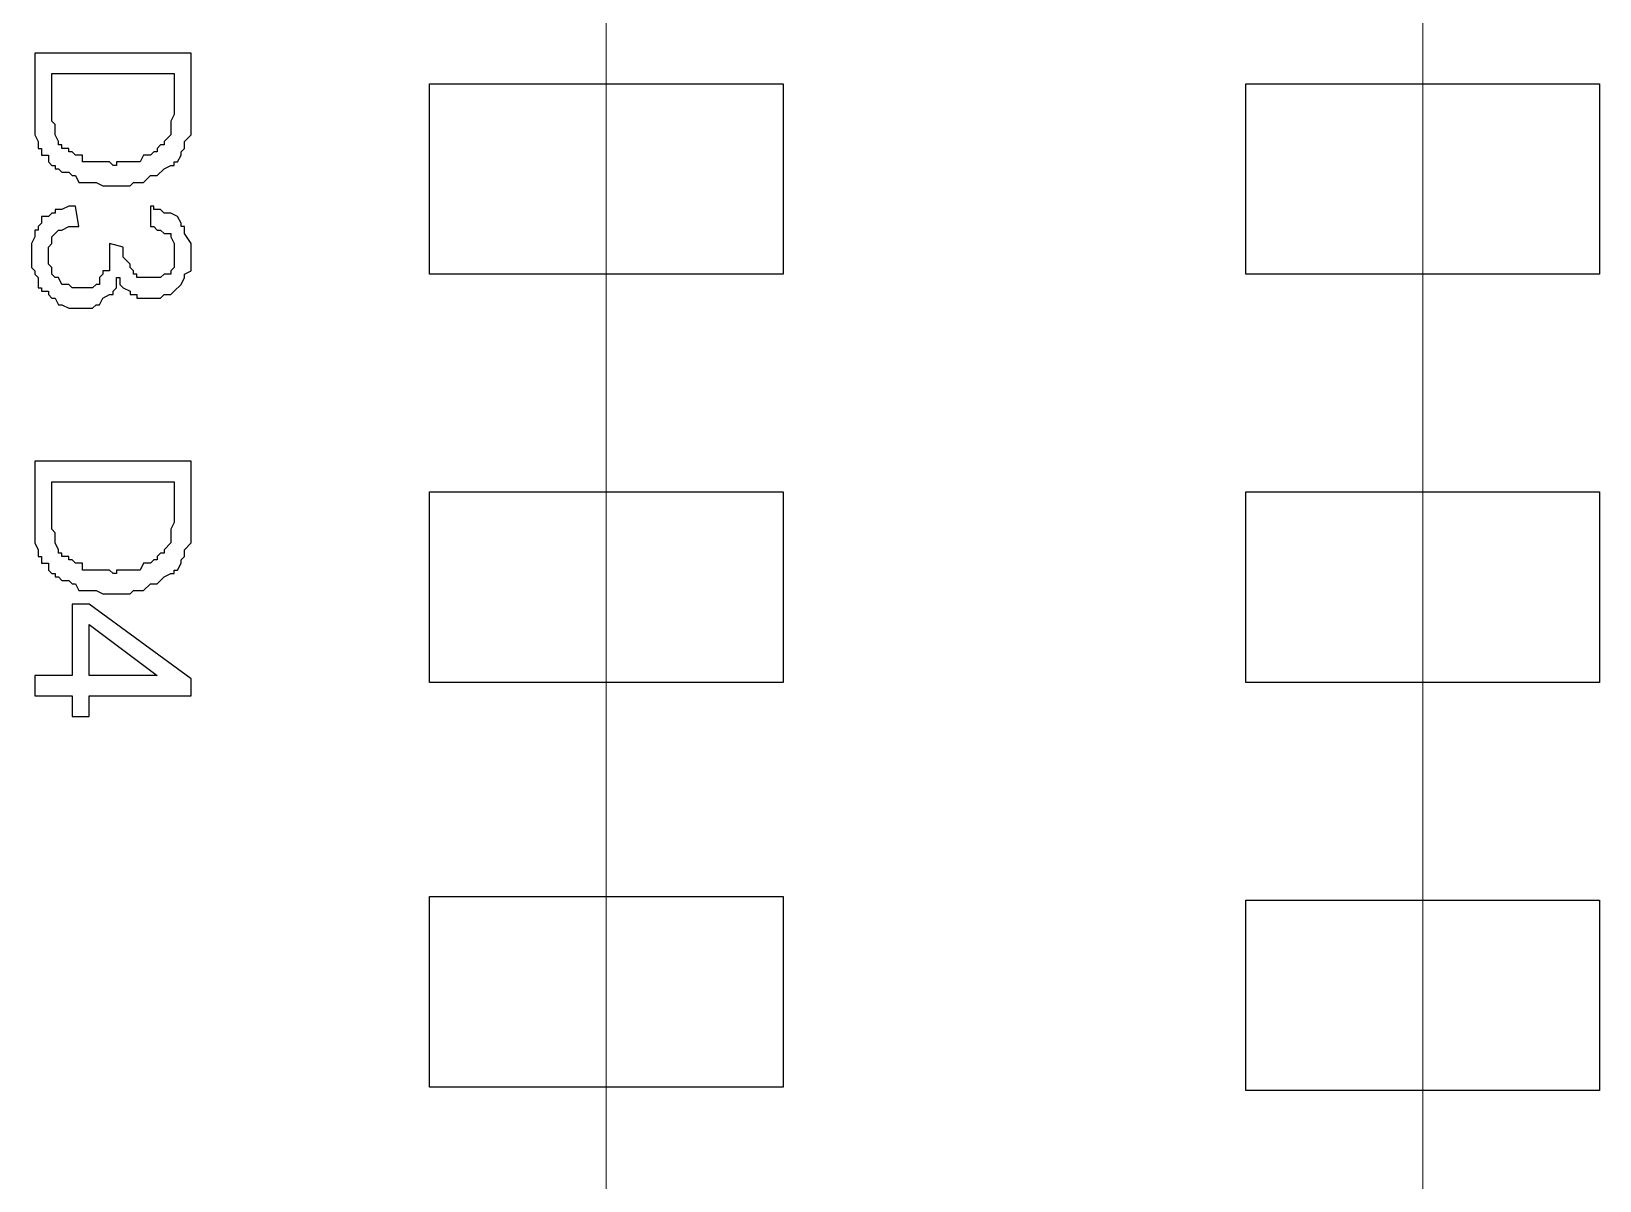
# Model space of a CAD drawing. Header units: millimetres. Extents: x -3 to 153, y 27 to 116.
# Drawn here: x 47.9 to 57.65, y 84.81 to 91.96 of the extents above; entities that cross this region are included whole.
import ezdxf

# ---------------------------------------------------------------- set-up
doc = ezdxf.new("R2010")
doc.units = ezdxf.units.MM
doc.header["$MEASUREMENT"] = 0
doc.layers.add('layer 1', color=7, linetype='Continuous')

msp = doc.modelspace()

# ---------------------------------------------------------------- linework, layer by layer
at = {"layer": 'layer 1', "color": 0, "lineweight": 20}
for points in [[(51.4728, 87.2514), (51.4728, 87.2514), (51.4728, 97.3902), (51.4728, 97.3902)], [(56.5528, 87.2514), (56.5528, 87.2514), (56.5528, 97.3902), (56.5528, 97.3902)], [(51.4728, 46.6325), (51.4728, 46.6325), (51.4728, 87.2514), (51.4728, 87.2514)], [(56.5528, 46.6325), (56.5528, 46.6325), (56.5528, 87.2514), (56.5528, 87.2514)]]:
    msp.add_open_spline(points, degree=3, dxfattribs=at)
at = {"layer": 'layer 1', "color": 0}
for points, knots in [([(47.9168, 91.8234), (47.9168, 91.8234), (48.8904, 91.8234), (48.8904, 91.8234), (48.8904, 91.8234), (48.8904, 91.8234), (48.8904, 91.3154), (48.8904, 91.3154), (48.8904, 91.3154), (48.8904, 91.3154), (48.8481, 91.273), (48.8481, 91.273), (48.8481, 91.273), (48.8481, 91.273), (48.8481, 91.2307), (48.8481, 91.2307), (48.8481, 91.2307), (48.8481, 91.2307), (48.8269, 91.2095), (48.8269, 91.2095), (48.8269, 91.2095), (48.8269, 91.2095), (48.8269, 91.1884), (48.8269, 91.1884), (48.8269, 91.1884), (48.8269, 91.1884), (48.8058, 91.146), (48.8058, 91.146), (48.8058, 91.146), (48.8058, 91.146), (48.7846, 91.146), (48.7846, 91.146), (48.7846, 91.146), (48.7846, 91.146), (48.7846, 91.1249), (48.7846, 91.1249), (48.7846, 91.1249), (48.7846, 91.1249), (48.7634, 91.1249), (48.7634, 91.1249), (48.7634, 91.1249), (48.7634, 91.1249), (48.7211, 91.1037), (48.7211, 91.1037), (48.7211, 91.1037), (48.7211, 91.1037), (48.6788, 91.0614), (48.6788, 91.0614), (48.6788, 91.0614), (48.6788, 91.0614), (48.6364, 91.0614), (48.6364, 91.0614), (48.6364, 91.0614), (48.6364, 91.0614), (48.5941, 91.019), (48.5941, 91.019), (48.5941, 91.019), (48.5941, 91.019), (48.5306, 91.019), (48.5306, 91.019), (48.5306, 91.019), (48.5306, 91.019), (48.5094, 90.9979), (48.5094, 90.9979), (48.5094, 90.9979), (48.5094, 90.9979), (48.3401, 90.9979), (48.3401, 90.9979), (48.3401, 90.9979), (48.3401, 90.9979), (48.2978, 91.019), (48.2978, 91.019), (48.2978, 91.019), (48.2978, 91.019), (48.1919, 91.019), (48.1919, 91.019), (48.1919, 91.019), (48.1919, 91.019), (48.1708, 91.0614), (48.1708, 91.0614), (48.1708, 91.0614), (48.1708, 91.0614), (48.1496, 91.0614), (48.1496, 91.0614), (48.1496, 91.0614), (48.1496, 91.0614), (48.1284, 91.0825), (48.1284, 91.0825), (48.1284, 91.0825), (48.1284, 91.0825), (48.0861, 91.0825), (48.0861, 91.0825), (48.0861, 91.0825), (48.0861, 91.0825), (48.0649, 91.1037), (48.0649, 91.1037), (48.0649, 91.1037), (48.0649, 91.1037), (48.0438, 91.1037), (48.0438, 91.1037), (48.0438, 91.1037), (48.0438, 91.1037), (48.0438, 91.1249), (48.0438, 91.1249), (48.0438, 91.1249), (48.0438, 91.1249), (48.0226, 91.1249), (48.0226, 91.1249), (48.0226, 91.1249), (48.0226, 91.1249), (48.0014, 91.146), (48.0014, 91.146), (48.0014, 91.146), (48.0014, 91.146), (48.0014, 91.1884), (48.0014, 91.1884), (48.0014, 91.1884), (48.0014, 91.1884), (47.9591, 91.1884), (47.9591, 91.1884), (47.9591, 91.1884), (47.9591, 91.1884), (47.9591, 91.2307), (47.9591, 91.2307), (47.9591, 91.2307), (47.9591, 91.2307), (47.9379, 91.2307), (47.9379, 91.2307), (47.9379, 91.2307), (47.9379, 91.2307), (47.9379, 91.273), (47.9379, 91.273), (47.9379, 91.273), (47.9379, 91.273), (47.9168, 91.3154), (47.9168, 91.3154), (47.9168, 91.3154), (47.9168, 91.3154), (47.9168, 91.4635), (47.9168, 91.4635), (47.9168, 91.4635), (47.9168, 91.4635), (47.9168, 91.8234), (47.9168, 91.8234)], [0, 0, 0, 0, 0.027027, 0.027027, 0.027027, 0.027027, 0.054054, 0.054054, 0.054054, 0.054054, 0.081081, 0.081081, 0.081081, 0.081081, 0.108108, 0.108108, 0.108108, 0.108108, 0.135135, 0.135135, 0.135135, 0.135135, 0.162162, 0.162162, 0.162162, 0.162162, 0.189189, 0.189189, 0.189189, 0.189189, 0.216216, 0.216216, 0.216216, 0.216216, 0.243243, 0.243243, 0.243243, 0.243243, 0.27027, 0.27027, 0.27027, 0.27027, 0.297297, 0.297297, 0.297297, 0.297297, 0.324324, 0.324324, 0.324324, 0.324324, 0.351351, 0.351351, 0.351351, 0.351351, 0.378378, 0.378378, 0.378378, 0.378378, 0.405405, 0.405405, 0.405405, 0.405405, 0.432432, 0.432432, 0.432432, 0.432432, 0.459459, 0.459459, 0.459459, 0.459459, 0.486486, 0.486486, 0.486486, 0.486486, 0.513514, 0.513514, 0.513514, 0.513514, 0.540541, 0.540541, 0.540541, 0.540541, 0.567568, 0.567568, 0.567568, 0.567568, 0.594595, 0.594595, 0.594595, 0.594595, 0.621622, 0.621622, 0.621622, 0.621622, 0.648649, 0.648649, 0.648649, 0.648649, 0.675676, 0.675676, 0.675676, 0.675676, 0.702703, 0.702703, 0.702703, 0.702703, 0.72973, 0.72973, 0.72973, 0.72973, 0.756757, 0.756757, 0.756757, 0.756757, 0.783784, 0.783784, 0.783784, 0.783784, 0.810811, 0.810811, 0.810811, 0.810811, 0.837838, 0.837838, 0.837838, 0.837838, 0.864865, 0.864865, 0.864865, 0.864865, 0.891892, 0.891892, 0.891892, 0.891892, 0.918919, 0.918919, 0.918919, 0.918919, 0.945946, 0.945946, 0.945946, 0.945946, 1, 1, 1, 1]), ([(48.0226, 91.6964), (48.0226, 91.6964), (48.0226, 91.4), (48.0226, 91.4), (48.0226, 91.4), (48.0226, 91.4), (48.0438, 91.3789), (48.0438, 91.3789), (48.0438, 91.3789), (48.0438, 91.3789), (48.0438, 91.3154), (48.0438, 91.3154), (48.0438, 91.3154), (48.0438, 91.3154), (48.0649, 91.273), (48.0649, 91.273), (48.0649, 91.273), (48.0649, 91.273), (48.0649, 91.2519), (48.0649, 91.2519), (48.0649, 91.2519), (48.0649, 91.2519), (48.0861, 91.2519), (48.0861, 91.2519), (48.0861, 91.2519), (48.0861, 91.2519), (48.0861, 91.2307), (48.0861, 91.2307), (48.0861, 91.2307), (48.0861, 91.2307), (48.1284, 91.2307), (48.1284, 91.2307), (48.1284, 91.2307), (48.1284, 91.2307), (48.1284, 91.2095), (48.1284, 91.2095), (48.1284, 91.2095), (48.1284, 91.2095), (48.1496, 91.2095), (48.1496, 91.2095), (48.1496, 91.2095), (48.1496, 91.2095), (48.1708, 91.1884), (48.1708, 91.1884), (48.1708, 91.1884), (48.1708, 91.1884), (48.2131, 91.1884), (48.2131, 91.1884), (48.2131, 91.1884), (48.2131, 91.1884), (48.2131, 91.146), (48.2131, 91.146), (48.2131, 91.146), (48.2131, 91.146), (48.3824, 91.146), (48.3824, 91.146), (48.3824, 91.146), (48.3824, 91.146), (48.4036, 91.1249), (48.4036, 91.1249), (48.4036, 91.1249), (48.4036, 91.1249), (48.4248, 91.1249), (48.4248, 91.1249), (48.4248, 91.1249), (48.4248, 91.1249), (48.4248, 91.146), (48.4248, 91.146), (48.4248, 91.146), (48.4248, 91.146), (48.5729, 91.146), (48.5729, 91.146), (48.5729, 91.146), (48.5729, 91.146), (48.5941, 91.1884), (48.5941, 91.1884), (48.5941, 91.1884), (48.5941, 91.1884), (48.6364, 91.1884), (48.6364, 91.1884), (48.6364, 91.1884), (48.6364, 91.1884), (48.6576, 91.2095), (48.6576, 91.2095), (48.6576, 91.2095), (48.6576, 91.2095), (48.6788, 91.2095), (48.6788, 91.2095), (48.6788, 91.2095), (48.6788, 91.2095), (48.6788, 91.2307), (48.6788, 91.2307), (48.6788, 91.2307), (48.6788, 91.2307), (48.6999, 91.2519), (48.6999, 91.2519), (48.6999, 91.2519), (48.6999, 91.2519), (48.7211, 91.2519), (48.7211, 91.2519), (48.7211, 91.2519), (48.7211, 91.2519), (48.7211, 91.273), (48.7211, 91.273), (48.7211, 91.273), (48.7211, 91.273), (48.7634, 91.3154), (48.7634, 91.3154), (48.7634, 91.3154), (48.7634, 91.3154), (48.7634, 91.4), (48.7634, 91.4), (48.7634, 91.4), (48.7634, 91.4), (48.7846, 91.4424), (48.7846, 91.4424), (48.7846, 91.4424), (48.7846, 91.4424), (48.7846, 91.6964), (48.7846, 91.6964), (48.7846, 91.6964), (48.7846, 91.6964), (48.0226, 91.6964), (48.0226, 91.6964)], [0, 0, 0, 0, 0.03125, 0.03125, 0.03125, 0.03125, 0.0625, 0.0625, 0.0625, 0.0625, 0.09375, 0.09375, 0.09375, 0.09375, 0.125, 0.125, 0.125, 0.125, 0.15625, 0.15625, 0.15625, 0.15625, 0.1875, 0.1875, 0.1875, 0.1875, 0.21875, 0.21875, 0.21875, 0.21875, 0.25, 0.25, 0.25, 0.25, 0.28125, 0.28125, 0.28125, 0.28125, 0.3125, 0.3125, 0.3125, 0.3125, 0.34375, 0.34375, 0.34375, 0.34375, 0.375, 0.375, 0.375, 0.375, 0.40625, 0.40625, 0.40625, 0.40625, 0.4375, 0.4375, 0.4375, 0.4375, 0.46875, 0.46875, 0.46875, 0.46875, 0.5, 0.5, 0.5, 0.5, 0.53125, 0.53125, 0.53125, 0.53125, 0.5625, 0.5625, 0.5625, 0.5625, 0.59375, 0.59375, 0.59375, 0.59375, 0.625, 0.625, 0.625, 0.625, 0.65625, 0.65625, 0.65625, 0.65625, 0.6875, 0.6875, 0.6875, 0.6875, 0.71875, 0.71875, 0.71875, 0.71875, 0.75, 0.75, 0.75, 0.75, 0.78125, 0.78125, 0.78125, 0.78125, 0.8125, 0.8125, 0.8125, 0.8125, 0.84375, 0.84375, 0.84375, 0.84375, 0.875, 0.875, 0.875, 0.875, 0.90625, 0.90625, 0.90625, 0.90625, 0.9375, 0.9375, 0.9375, 0.9375, 1, 1, 1, 1]), ([(50.3721, 91.6329), (50.3721, 91.6329), (50.3721, 90.4475), (50.3721, 90.4475), (50.3721, 90.4475), (50.3721, 90.4475), (52.5734, 90.4475), (52.5734, 90.4475), (52.5734, 90.4475), (52.5734, 90.4475), (52.5734, 91.6329), (52.5734, 91.6329), (52.5734, 91.6329), (52.5734, 91.6329), (50.3721, 91.6329), (50.3721, 91.6329)], [0, 0, 0, 0, 0.2, 0.2, 0.2, 0.2, 0.4, 0.4, 0.4, 0.4, 0.6, 0.6, 0.6, 0.6, 1, 1, 1, 1]), ([(55.4521, 91.6329), (55.4521, 91.6329), (55.4521, 90.4475), (55.4521, 90.4475), (55.4521, 90.4475), (55.4521, 90.4475), (57.6534, 90.4475), (57.6534, 90.4475), (57.6534, 90.4475), (57.6534, 90.4475), (57.6534, 91.6329), (57.6534, 91.6329), (57.6534, 91.6329), (57.6534, 91.6329), (55.4521, 91.6329), (55.4521, 91.6329)], [0, 0, 0, 0, 0.2, 0.2, 0.2, 0.2, 0.4, 0.4, 0.4, 0.4, 0.6, 0.6, 0.6, 0.6, 1, 1, 1, 1]), ([(48.1708, 90.8709), (48.1708, 90.8709), (48.1919, 90.7439), (48.1919, 90.7439), (48.1919, 90.7439), (48.1919, 90.7439), (48.1284, 90.7439), (48.1284, 90.7439), (48.1284, 90.7439), (48.1284, 90.7439), (48.0861, 90.7227), (48.0861, 90.7227), (48.0861, 90.7227), (48.0861, 90.7227), (48.0649, 90.7227), (48.0649, 90.7227), (48.0649, 90.7227), (48.0649, 90.7227), (48.0226, 90.6804), (48.0226, 90.6804), (48.0226, 90.6804), (48.0226, 90.6804), (48.0226, 90.638), (48.0226, 90.638), (48.0226, 90.638), (48.0226, 90.638), (48.0014, 90.6169), (48.0014, 90.6169), (48.0014, 90.6169), (48.0014, 90.6169), (48.0014, 90.511), (48.0014, 90.511), (48.0014, 90.511), (48.0014, 90.511), (48.0226, 90.4899), (48.0226, 90.4899), (48.0226, 90.4899), (48.0226, 90.4899), (48.0226, 90.4475), (48.0226, 90.4475), (48.0226, 90.4475), (48.0226, 90.4475), (48.0438, 90.4264), (48.0438, 90.4264), (48.0438, 90.4264), (48.0438, 90.4264), (48.0649, 90.4264), (48.0649, 90.4264), (48.0649, 90.4264), (48.0649, 90.4264), (48.0861, 90.384), (48.0861, 90.384), (48.0861, 90.384), (48.0861, 90.384), (48.1284, 90.384), (48.1284, 90.384), (48.1284, 90.384), (48.1284, 90.384), (48.1496, 90.3629), (48.1496, 90.3629), (48.1496, 90.3629), (48.1496, 90.3629), (48.2766, 90.3629), (48.2766, 90.3629), (48.2766, 90.3629), (48.2766, 90.3629), (48.2978, 90.384), (48.2978, 90.384), (48.2978, 90.384), (48.2978, 90.384), (48.3189, 90.384), (48.3189, 90.384), (48.3189, 90.384), (48.3189, 90.384), (48.3189, 90.4264), (48.3189, 90.4264), (48.3189, 90.4264), (48.3189, 90.4264), (48.3401, 90.4475), (48.3401, 90.4475), (48.3401, 90.4475), (48.3401, 90.4475), (48.3401, 90.4687), (48.3401, 90.4687), (48.3401, 90.4687), (48.3401, 90.4687), (48.3824, 90.4687), (48.3824, 90.4687), (48.3824, 90.4687), (48.3824, 90.4687), (48.3824, 90.638), (48.3824, 90.638), (48.3824, 90.638), (48.3824, 90.638), (48.4671, 90.6169), (48.4671, 90.6169), (48.4671, 90.6169), (48.4671, 90.6169), (48.4671, 90.5534), (48.4671, 90.5534), (48.4671, 90.5534), (48.4671, 90.5534), (48.5094, 90.511), (48.5094, 90.511), (48.5094, 90.511), (48.5094, 90.511), (48.5094, 90.4899), (48.5094, 90.4899), (48.5094, 90.4899), (48.5094, 90.4899), (48.5306, 90.4687), (48.5306, 90.4687), (48.5306, 90.4687), (48.5306, 90.4687), (48.5306, 90.4475), (48.5306, 90.4475), (48.5306, 90.4475), (48.5306, 90.4475), (48.5518, 90.4475), (48.5518, 90.4475), (48.5518, 90.4475), (48.5518, 90.4475), (48.5518, 90.4264), (48.5518, 90.4264), (48.5518, 90.4264), (48.5518, 90.4264), (48.6999, 90.4264), (48.6999, 90.4264), (48.6999, 90.4264), (48.6999, 90.4264), (48.7211, 90.4475), (48.7211, 90.4475), (48.7211, 90.4475), (48.7211, 90.4475), (48.7634, 90.4475), (48.7634, 90.4475), (48.7634, 90.4475), (48.7634, 90.4475), (48.7634, 90.4687), (48.7634, 90.4687), (48.7634, 90.4687), (48.7634, 90.4687), (48.7846, 90.4899), (48.7846, 90.4899), (48.7846, 90.4899), (48.7846, 90.4899), (48.7846, 90.638), (48.7846, 90.638), (48.7846, 90.638), (48.7846, 90.638), (48.7634, 90.6804), (48.7634, 90.6804), (48.7634, 90.6804), (48.7634, 90.6804), (48.7634, 90.7015), (48.7634, 90.7015), (48.7634, 90.7015), (48.7634, 90.7015), (48.7211, 90.7015), (48.7211, 90.7015), (48.7211, 90.7015), (48.7211, 90.7015), (48.6999, 90.7227), (48.6999, 90.7227), (48.6999, 90.7227), (48.6999, 90.7227), (48.6788, 90.7227), (48.6788, 90.7227), (48.6788, 90.7227), (48.6788, 90.7227), (48.6576, 90.7439), (48.6576, 90.7439), (48.6576, 90.7439), (48.6576, 90.7439), (48.6364, 90.7439), (48.6364, 90.7439), (48.6364, 90.7439), (48.6364, 90.7439), (48.6364, 90.8709), (48.6364, 90.8709), (48.6364, 90.8709), (48.6364, 90.8709), (48.6576, 90.8709), (48.6576, 90.8709), (48.6576, 90.8709), (48.6576, 90.8709), (48.6576, 90.8497), (48.6576, 90.8497), (48.6576, 90.8497), (48.6576, 90.8497), (48.6999, 90.8497), (48.6999, 90.8497), (48.6999, 90.8497), (48.6999, 90.8497), (48.7211, 90.8285), (48.7211, 90.8285), (48.7211, 90.8285), (48.7211, 90.8285), (48.7634, 90.8285), (48.7634, 90.8285), (48.7634, 90.8285), (48.7634, 90.8285), (48.8058, 90.8074), (48.8058, 90.8074), (48.8058, 90.8074), (48.8058, 90.8074), (48.8269, 90.765), (48.8269, 90.765), (48.8269, 90.765), (48.8269, 90.765), (48.8269, 90.7439), (48.8269, 90.7439), (48.8269, 90.7439), (48.8269, 90.7439), (48.8481, 90.7439), (48.8481, 90.7439), (48.8481, 90.7439), (48.8481, 90.7439), (48.8481, 90.7015), (48.8481, 90.7015), (48.8481, 90.7015), (48.8481, 90.7015), (48.8904, 90.638), (48.8904, 90.638), (48.8904, 90.638), (48.8904, 90.638), (48.8904, 90.4687), (48.8904, 90.4687), (48.8904, 90.4687), (48.8904, 90.4687), (48.8481, 90.4475), (48.8481, 90.4475), (48.8481, 90.4475), (48.8481, 90.4475), (48.8481, 90.4264), (48.8481, 90.4264), (48.8481, 90.4264), (48.8481, 90.4264), (48.8269, 90.384), (48.8269, 90.384), (48.8269, 90.384), (48.8269, 90.384), (48.7846, 90.3417), (48.7846, 90.3417), (48.7846, 90.3417), (48.7846, 90.3417), (48.7634, 90.3205), (48.7634, 90.3205), (48.7634, 90.3205), (48.7634, 90.3205), (48.7211, 90.3205), (48.7211, 90.3205), (48.7211, 90.3205), (48.7211, 90.3205), (48.6999, 90.2994), (48.6999, 90.2994), (48.6999, 90.2994), (48.6999, 90.2994), (48.5518, 90.2994), (48.5518, 90.2994), (48.5518, 90.2994), (48.5518, 90.2994), (48.5518, 90.3205), (48.5518, 90.3205), (48.5518, 90.3205), (48.5518, 90.3205), (48.5094, 90.3205), (48.5094, 90.3205), (48.5094, 90.3205), (48.5094, 90.3205), (48.5094, 90.3417), (48.5094, 90.3417), (48.5094, 90.3417), (48.5094, 90.3417), (48.4671, 90.3629), (48.4671, 90.3629), (48.4671, 90.3629), (48.4671, 90.3629), (48.4459, 90.384), (48.4459, 90.384), (48.4459, 90.384), (48.4459, 90.384), (48.4459, 90.4264), (48.4459, 90.4264), (48.4459, 90.4264), (48.4459, 90.4264), (48.4248, 90.4264), (48.4248, 90.4264), (48.4248, 90.4264), (48.4248, 90.4264), (48.4248, 90.3629), (48.4248, 90.3629), (48.4248, 90.3629), (48.4248, 90.3629), (48.4036, 90.3417), (48.4036, 90.3417), (48.4036, 90.3417), (48.4036, 90.3417), (48.4036, 90.3205), (48.4036, 90.3205), (48.4036, 90.3205), (48.4036, 90.3205), (48.3824, 90.3205), (48.3824, 90.3205), (48.3824, 90.3205), (48.3824, 90.3205), (48.3401, 90.2994), (48.3401, 90.2994), (48.3401, 90.2994), (48.3401, 90.2994), (48.3189, 90.257), (48.3189, 90.257), (48.3189, 90.257), (48.3189, 90.257), (48.2978, 90.257), (48.2978, 90.257), (48.2978, 90.257), (48.2978, 90.257), (48.2766, 90.2359), (48.2766, 90.2359), (48.2766, 90.2359), (48.2766, 90.2359), (48.1284, 90.2359), (48.1284, 90.2359), (48.1284, 90.2359), (48.1284, 90.2359), (48.0861, 90.257), (48.0861, 90.257), (48.0861, 90.257), (48.0861, 90.257), (48.0649, 90.257), (48.0649, 90.257), (48.0649, 90.257), (48.0649, 90.257), (48.0438, 90.2994), (48.0438, 90.2994), (48.0438, 90.2994), (48.0438, 90.2994), (48.0226, 90.2994), (48.0226, 90.2994), (48.0226, 90.2994), (48.0226, 90.2994), (48.0014, 90.3205), (48.0014, 90.3205), (48.0014, 90.3205), (48.0014, 90.3205), (48.0014, 90.3417), (48.0014, 90.3417), (48.0014, 90.3417), (48.0014, 90.3417), (47.9591, 90.3417), (47.9591, 90.3417), (47.9591, 90.3417), (47.9591, 90.3417), (47.9591, 90.3629), (47.9591, 90.3629), (47.9591, 90.3629), (47.9591, 90.3629), (47.9379, 90.3629), (47.9379, 90.3629), (47.9379, 90.3629), (47.9379, 90.3629), (47.9379, 90.4264), (47.9379, 90.4264), (47.9379, 90.4264), (47.9379, 90.4264), (47.9168, 90.4475), (47.9168, 90.4475), (47.9168, 90.4475), (47.9168, 90.4475), (47.9168, 90.4687), (47.9168, 90.4687), (47.9168, 90.4687), (47.9168, 90.4687), (47.8956, 90.4899), (47.8956, 90.4899), (47.8956, 90.4899), (47.8956, 90.4899), (47.8956, 90.638), (47.8956, 90.638), (47.8956, 90.638), (47.8956, 90.638), (47.9168, 90.6804), (47.9168, 90.6804), (47.9168, 90.6804), (47.9168, 90.6804), (47.9168, 90.7227), (47.9168, 90.7227), (47.9168, 90.7227), (47.9168, 90.7227), (47.9379, 90.7227), (47.9379, 90.7227), (47.9379, 90.7227), (47.9379, 90.7227), (47.9379, 90.7439), (47.9379, 90.7439), (47.9379, 90.7439), (47.9379, 90.7439), (47.9591, 90.765), (47.9591, 90.765), (47.9591, 90.765), (47.9591, 90.765), (47.9591, 90.8074), (47.9591, 90.8074), (47.9591, 90.8074), (47.9591, 90.8074), (48.0014, 90.8074), (48.0014, 90.8074), (48.0014, 90.8074), (48.0014, 90.8074), (48.0226, 90.8285), (48.0226, 90.8285), (48.0226, 90.8285), (48.0226, 90.8285), (48.0438, 90.8285), (48.0438, 90.8285), (48.0438, 90.8285), (48.0438, 90.8285), (48.0438, 90.8497), (48.0438, 90.8497), (48.0438, 90.8497), (48.0438, 90.8497), (48.0861, 90.8497), (48.0861, 90.8497), (48.0861, 90.8497), (48.0861, 90.8497), (48.1284, 90.8709), (48.1284, 90.8709), (48.1284, 90.8709), (48.1284, 90.8709), (48.1708, 90.8709), (48.1708, 90.8709)], [0, 0, 0, 0, 0.009174, 0.009174, 0.009174, 0.009174, 0.018349, 0.018349, 0.018349, 0.018349, 0.027523, 0.027523, 0.027523, 0.027523, 0.036697, 0.036697, 0.036697, 0.036697, 0.045872, 0.045872, 0.045872, 0.045872, 0.055046, 0.055046, 0.055046, 0.055046, 0.06422, 0.06422, 0.06422, 0.06422, 0.073394, 0.073394, 0.073394, 0.073395, 0.082569, 0.082569, 0.082569, 0.082569, 0.091743, 0.091743, 0.091743, 0.091743, 0.100917, 0.100917, 0.100917, 0.100917, 0.110092, 0.110092, 0.110092, 0.110092, 0.119266, 0.119266, 0.119266, 0.119266, 0.12844, 0.12844, 0.12844, 0.12844, 0.137615, 0.137615, 0.137615, 0.137615, 0.146789, 0.146789, 0.146789, 0.146789, 0.155963, 0.155963, 0.155963, 0.155963, 0.165138, 0.165138, 0.165138, 0.165138, 0.174312, 0.174312, 0.174312, 0.174312, 0.183486, 0.183486, 0.183486, 0.183486, 0.192661, 0.192661, 0.192661, 0.192661, 0.201835, 0.201835, 0.201835, 0.201835, 0.211009, 0.211009, 0.211009, 0.211009, 0.220183, 0.220183, 0.220183, 0.220183, 0.229358, 0.229358, 0.229358, 0.229358, 0.238532, 0.238532, 0.238532, 0.238532, 0.247706, 0.247706, 0.247706, 0.247706, 0.256881, 0.256881, 0.256881, 0.256881, 0.266055, 0.266055, 0.266055, 0.266055, 0.275229, 0.275229, 0.275229, 0.275229, 0.284404, 0.284404, 0.284404, 0.284404, 0.293578, 0.293578, 0.293578, 0.293578, 0.302752, 0.302752, 0.302752, 0.302752, 0.311927, 0.311927, 0.311927, 0.311927, 0.321101, 0.321101, 0.321101, 0.321101, 0.330275, 0.330275, 0.330275, 0.330275, 0.33945, 0.33945, 0.33945, 0.33945, 0.348624, 0.348624, 0.348624, 0.348624, 0.357798, 0.357798, 0.357798, 0.357798, 0.366972, 0.366972, 0.366972, 0.366972, 0.376147, 0.376147, 0.376147, 0.376147, 0.385321, 0.385321, 0.385321, 0.385321, 0.394495, 0.394495, 0.394495, 0.394495, 0.40367, 0.40367, 0.40367, 0.40367, 0.412844, 0.412844, 0.412844, 0.412844, 0.422018, 0.422018, 0.422018, 0.422018, 0.431193, 0.431193, 0.431193, 0.431193, 0.440367, 0.440367, 0.440367, 0.440367, 0.449541, 0.449541, 0.449541, 0.449541, 0.458716, 0.458716, 0.458716, 0.458716, 0.46789, 0.46789, 0.46789, 0.46789, 0.477064, 0.477064, 0.477064, 0.477064, 0.486239, 0.486239, 0.486239, 0.486239, 0.495413, 0.495413, 0.495413, 0.495413, 0.504587, 0.504587, 0.504587, 0.504587, 0.513761, 0.513761, 0.513761, 0.513761, 0.522936, 0.522936, 0.522936, 0.522936, 0.53211, 0.53211, 0.53211, 0.53211, 0.541284, 0.541284, 0.541284, 0.541284, 0.550459, 0.550459, 0.550459, 0.550459, 0.559633, 0.559633, 0.559633, 0.559633, 0.568807, 0.568807, 0.568807, 0.568807, 0.577982, 0.577982, 0.577982, 0.577982, 0.587156, 0.587156, 0.587156, 0.587156, 0.59633, 0.59633, 0.59633, 0.59633, 0.605505, 0.605505, 0.605505, 0.605505, 0.614679, 0.614679, 0.614679, 0.614679, 0.623853, 0.623853, 0.623853, 0.623853, 0.633028, 0.633028, 0.633028, 0.633028, 0.642202, 0.642202, 0.642202, 0.642202, 0.651376, 0.651376, 0.651376, 0.651376, 0.66055, 0.66055, 0.66055, 0.66055, 0.669725, 0.669725, 0.669725, 0.669725, 0.678899, 0.678899, 0.678899, 0.678899, 0.688073, 0.688073, 0.688073, 0.688073, 0.697248, 0.697248, 0.697248, 0.697248, 0.706422, 0.706422, 0.706422, 0.706422, 0.715596, 0.715596, 0.715596, 0.715596, 0.724771, 0.724771, 0.724771, 0.724771, 0.733945, 0.733945, 0.733945, 0.733945, 0.743119, 0.743119, 0.743119, 0.743119, 0.752294, 0.752294, 0.752294, 0.752294, 0.761468, 0.761468, 0.761468, 0.761468, 0.770642, 0.770642, 0.770642, 0.770642, 0.779817, 0.779817, 0.779817, 0.779817, 0.788991, 0.788991, 0.788991, 0.788991, 0.798165, 0.798165, 0.798165, 0.798165, 0.807339, 0.807339, 0.807339, 0.807339, 0.816514, 0.816514, 0.816514, 0.816514, 0.825688, 0.825688, 0.825688, 0.825688, 0.834862, 0.834862, 0.834862, 0.834862, 0.844037, 0.844037, 0.844037, 0.844037, 0.853211, 0.853211, 0.853211, 0.853211, 0.862385, 0.862385, 0.862385, 0.862385, 0.87156, 0.87156, 0.87156, 0.87156, 0.880734, 0.880734, 0.880734, 0.880734, 0.889908, 0.889908, 0.889908, 0.889908, 0.899083, 0.899083, 0.899083, 0.899083, 0.908257, 0.908257, 0.908257, 0.908257, 0.917431, 0.917431, 0.917431, 0.917431, 0.926606, 0.926606, 0.926606, 0.926606, 0.93578, 0.93578, 0.93578, 0.93578, 0.944954, 0.944954, 0.944954, 0.944954, 0.954128, 0.954128, 0.954128, 0.954128, 0.963303, 0.963303, 0.963303, 0.963303, 0.972477, 0.972477, 0.972477, 0.972477, 0.981651, 0.981651, 0.981651, 0.981651, 1, 1, 1, 1]), ([(47.9168, 89.2834), (47.9168, 89.2834), (48.8904, 89.2834), (48.8904, 89.2834), (48.8904, 89.2834), (48.8904, 89.2834), (48.8904, 88.7754), (48.8904, 88.7754), (48.8904, 88.7754), (48.8904, 88.7754), (48.8481, 88.733), (48.8481, 88.733), (48.8481, 88.733), (48.8481, 88.733), (48.8481, 88.6907), (48.8481, 88.6907), (48.8481, 88.6907), (48.8481, 88.6907), (48.8269, 88.6695), (48.8269, 88.6695), (48.8269, 88.6695), (48.8269, 88.6695), (48.8269, 88.6484), (48.8269, 88.6484), (48.8269, 88.6484), (48.8269, 88.6484), (48.8058, 88.606), (48.8058, 88.606), (48.8058, 88.606), (48.8058, 88.606), (48.7846, 88.606), (48.7846, 88.606), (48.7846, 88.606), (48.7846, 88.606), (48.7846, 88.5849), (48.7846, 88.5849), (48.7846, 88.5849), (48.7846, 88.5849), (48.7634, 88.5849), (48.7634, 88.5849), (48.7634, 88.5849), (48.7634, 88.5849), (48.7211, 88.5637), (48.7211, 88.5637), (48.7211, 88.5637), (48.7211, 88.5637), (48.6788, 88.5214), (48.6788, 88.5214), (48.6788, 88.5214), (48.6788, 88.5214), (48.6364, 88.5214), (48.6364, 88.5214), (48.6364, 88.5214), (48.6364, 88.5214), (48.5941, 88.479), (48.5941, 88.479), (48.5941, 88.479), (48.5941, 88.479), (48.5306, 88.479), (48.5306, 88.479), (48.5306, 88.479), (48.5306, 88.479), (48.5094, 88.4579), (48.5094, 88.4579), (48.5094, 88.4579), (48.5094, 88.4579), (48.3401, 88.4579), (48.3401, 88.4579), (48.3401, 88.4579), (48.3401, 88.4579), (48.2978, 88.479), (48.2978, 88.479), (48.2978, 88.479), (48.2978, 88.479), (48.1919, 88.479), (48.1919, 88.479), (48.1919, 88.479), (48.1919, 88.479), (48.1708, 88.5214), (48.1708, 88.5214), (48.1708, 88.5214), (48.1708, 88.5214), (48.1496, 88.5214), (48.1496, 88.5214), (48.1496, 88.5214), (48.1496, 88.5214), (48.1284, 88.5425), (48.1284, 88.5425), (48.1284, 88.5425), (48.1284, 88.5425), (48.0861, 88.5425), (48.0861, 88.5425), (48.0861, 88.5425), (48.0861, 88.5425), (48.0649, 88.5637), (48.0649, 88.5637), (48.0649, 88.5637), (48.0649, 88.5637), (48.0438, 88.5637), (48.0438, 88.5637), (48.0438, 88.5637), (48.0438, 88.5637), (48.0438, 88.5849), (48.0438, 88.5849), (48.0438, 88.5849), (48.0438, 88.5849), (48.0226, 88.5849), (48.0226, 88.5849), (48.0226, 88.5849), (48.0226, 88.5849), (48.0014, 88.606), (48.0014, 88.606), (48.0014, 88.606), (48.0014, 88.606), (48.0014, 88.6484), (48.0014, 88.6484), (48.0014, 88.6484), (48.0014, 88.6484), (47.9591, 88.6484), (47.9591, 88.6484), (47.9591, 88.6484), (47.9591, 88.6484), (47.9591, 88.6907), (47.9591, 88.6907), (47.9591, 88.6907), (47.9591, 88.6907), (47.9379, 88.6907), (47.9379, 88.6907), (47.9379, 88.6907), (47.9379, 88.6907), (47.9379, 88.733), (47.9379, 88.733), (47.9379, 88.733), (47.9379, 88.733), (47.9168, 88.7754), (47.9168, 88.7754), (47.9168, 88.7754), (47.9168, 88.7754), (47.9168, 88.9235), (47.9168, 88.9235), (47.9168, 88.9235), (47.9168, 88.9235), (47.9168, 89.2834), (47.9168, 89.2834)], [0, 0, 0, 0, 0.027027, 0.027027, 0.027027, 0.027027, 0.054054, 0.054054, 0.054054, 0.054054, 0.081081, 0.081081, 0.081081, 0.081081, 0.108108, 0.108108, 0.108108, 0.108108, 0.135135, 0.135135, 0.135135, 0.135135, 0.162162, 0.162162, 0.162162, 0.162162, 0.189189, 0.189189, 0.189189, 0.189189, 0.216216, 0.216216, 0.216216, 0.216216, 0.243243, 0.243243, 0.243243, 0.243243, 0.27027, 0.27027, 0.27027, 0.27027, 0.297297, 0.297297, 0.297297, 0.297297, 0.324324, 0.324324, 0.324324, 0.324324, 0.351351, 0.351351, 0.351351, 0.351351, 0.378378, 0.378378, 0.378378, 0.378378, 0.405405, 0.405405, 0.405405, 0.405405, 0.432432, 0.432432, 0.432432, 0.432432, 0.459459, 0.459459, 0.459459, 0.459459, 0.486486, 0.486486, 0.486486, 0.486486, 0.513514, 0.513514, 0.513514, 0.513514, 0.540541, 0.540541, 0.540541, 0.540541, 0.567568, 0.567568, 0.567568, 0.567568, 0.594595, 0.594595, 0.594595, 0.594595, 0.621622, 0.621622, 0.621622, 0.621622, 0.648649, 0.648649, 0.648649, 0.648649, 0.675676, 0.675676, 0.675676, 0.675676, 0.702703, 0.702703, 0.702703, 0.702703, 0.72973, 0.72973, 0.72973, 0.72973, 0.756757, 0.756757, 0.756757, 0.756757, 0.783784, 0.783784, 0.783784, 0.783784, 0.810811, 0.810811, 0.810811, 0.810811, 0.837838, 0.837838, 0.837838, 0.837838, 0.864865, 0.864865, 0.864865, 0.864865, 0.891892, 0.891892, 0.891892, 0.891892, 0.918919, 0.918919, 0.918919, 0.918919, 0.945946, 0.945946, 0.945946, 0.945946, 1, 1, 1, 1]), ([(48.0226, 89.1564), (48.0226, 89.1564), (48.0226, 88.86), (48.0226, 88.86), (48.0226, 88.86), (48.0226, 88.86), (48.0438, 88.8389), (48.0438, 88.8389), (48.0438, 88.8389), (48.0438, 88.8389), (48.0438, 88.7754), (48.0438, 88.7754), (48.0438, 88.7754), (48.0438, 88.7754), (48.0649, 88.733), (48.0649, 88.733), (48.0649, 88.733), (48.0649, 88.733), (48.0649, 88.7119), (48.0649, 88.7119), (48.0649, 88.7119), (48.0649, 88.7119), (48.0861, 88.7119), (48.0861, 88.7119), (48.0861, 88.7119), (48.0861, 88.7119), (48.0861, 88.6907), (48.0861, 88.6907), (48.0861, 88.6907), (48.0861, 88.6907), (48.1284, 88.6907), (48.1284, 88.6907), (48.1284, 88.6907), (48.1284, 88.6907), (48.1284, 88.6695), (48.1284, 88.6695), (48.1284, 88.6695), (48.1284, 88.6695), (48.1496, 88.6695), (48.1496, 88.6695), (48.1496, 88.6695), (48.1496, 88.6695), (48.1708, 88.6484), (48.1708, 88.6484), (48.1708, 88.6484), (48.1708, 88.6484), (48.2131, 88.6484), (48.2131, 88.6484), (48.2131, 88.6484), (48.2131, 88.6484), (48.2131, 88.606), (48.2131, 88.606), (48.2131, 88.606), (48.2131, 88.606), (48.3824, 88.606), (48.3824, 88.606), (48.3824, 88.606), (48.3824, 88.606), (48.4036, 88.5849), (48.4036, 88.5849), (48.4036, 88.5849), (48.4036, 88.5849), (48.4248, 88.5849), (48.4248, 88.5849), (48.4248, 88.5849), (48.4248, 88.5849), (48.4248, 88.606), (48.4248, 88.606), (48.4248, 88.606), (48.4248, 88.606), (48.5729, 88.606), (48.5729, 88.606), (48.5729, 88.606), (48.5729, 88.606), (48.5941, 88.6484), (48.5941, 88.6484), (48.5941, 88.6484), (48.5941, 88.6484), (48.6364, 88.6484), (48.6364, 88.6484), (48.6364, 88.6484), (48.6364, 88.6484), (48.6576, 88.6695), (48.6576, 88.6695), (48.6576, 88.6695), (48.6576, 88.6695), (48.6788, 88.6695), (48.6788, 88.6695), (48.6788, 88.6695), (48.6788, 88.6695), (48.6788, 88.6907), (48.6788, 88.6907), (48.6788, 88.6907), (48.6788, 88.6907), (48.6999, 88.7119), (48.6999, 88.7119), (48.6999, 88.7119), (48.6999, 88.7119), (48.7211, 88.7119), (48.7211, 88.7119), (48.7211, 88.7119), (48.7211, 88.7119), (48.7211, 88.733), (48.7211, 88.733), (48.7211, 88.733), (48.7211, 88.733), (48.7634, 88.7754), (48.7634, 88.7754), (48.7634, 88.7754), (48.7634, 88.7754), (48.7634, 88.86), (48.7634, 88.86), (48.7634, 88.86), (48.7634, 88.86), (48.7846, 88.9024), (48.7846, 88.9024), (48.7846, 88.9024), (48.7846, 88.9024), (48.7846, 89.1564), (48.7846, 89.1564), (48.7846, 89.1564), (48.7846, 89.1564), (48.0226, 89.1564), (48.0226, 89.1564)], [0, 0, 0, 0, 0.03125, 0.03125, 0.03125, 0.03125, 0.0625, 0.0625, 0.0625, 0.0625, 0.09375, 0.09375, 0.09375, 0.09375, 0.125, 0.125, 0.125, 0.125, 0.15625, 0.15625, 0.15625, 0.15625, 0.1875, 0.1875, 0.1875, 0.1875, 0.21875, 0.21875, 0.21875, 0.21875, 0.25, 0.25, 0.25, 0.25, 0.28125, 0.28125, 0.28125, 0.28125, 0.3125, 0.3125, 0.3125, 0.3125, 0.34375, 0.34375, 0.34375, 0.34375, 0.375, 0.375, 0.375, 0.375, 0.40625, 0.40625, 0.40625, 0.40625, 0.4375, 0.4375, 0.4375, 0.4375, 0.46875, 0.46875, 0.46875, 0.46875, 0.5, 0.5, 0.5, 0.5, 0.53125, 0.53125, 0.53125, 0.53125, 0.5625, 0.5625, 0.5625, 0.5625, 0.59375, 0.59375, 0.59375, 0.59375, 0.625, 0.625, 0.625, 0.625, 0.65625, 0.65625, 0.65625, 0.65625, 0.6875, 0.6875, 0.6875, 0.6875, 0.71875, 0.71875, 0.71875, 0.71875, 0.75, 0.75, 0.75, 0.75, 0.78125, 0.78125, 0.78125, 0.78125, 0.8125, 0.8125, 0.8125, 0.8125, 0.84375, 0.84375, 0.84375, 0.84375, 0.875, 0.875, 0.875, 0.875, 0.90625, 0.90625, 0.90625, 0.90625, 0.9375, 0.9375, 0.9375, 0.9375, 1, 1, 1, 1]), ([(50.3721, 89.0929), (50.3721, 89.0929), (50.3721, 87.9075), (50.3721, 87.9075), (50.3721, 87.9075), (50.3721, 87.9075), (52.5734, 87.9075), (52.5734, 87.9075), (52.5734, 87.9075), (52.5734, 87.9075), (52.5734, 89.0929), (52.5734, 89.0929), (52.5734, 89.0929), (52.5734, 89.0929), (50.3721, 89.0929), (50.3721, 89.0929)], [0, 0, 0, 0, 0.2, 0.2, 0.2, 0.2, 0.4, 0.4, 0.4, 0.4, 0.6, 0.6, 0.6, 0.6, 1, 1, 1, 1]), ([(55.4521, 89.0929), (55.4521, 89.0929), (55.4521, 87.9075), (55.4521, 87.9075), (55.4521, 87.9075), (55.4521, 87.9075), (57.6534, 87.9075), (57.6534, 87.9075), (57.6534, 87.9075), (57.6534, 87.9075), (57.6534, 89.0929), (57.6534, 89.0929), (57.6534, 89.0929), (57.6534, 89.0929), (55.4521, 89.0929), (55.4521, 89.0929)], [0, 0, 0, 0, 0.2, 0.2, 0.2, 0.2, 0.4, 0.4, 0.4, 0.4, 0.6, 0.6, 0.6, 0.6, 1, 1, 1, 1]), ([(47.9168, 87.9499), (47.9168, 87.9499), (48.1496, 87.9499), (48.1496, 87.9499), (48.1496, 87.9499), (48.1496, 87.9499), (48.1496, 88.3944), (48.1496, 88.3944), (48.1496, 88.3944), (48.1496, 88.3944), (48.2554, 88.3944), (48.2554, 88.3944), (48.2554, 88.3944), (48.2554, 88.3944), (48.8904, 87.9287), (48.8904, 87.9287), (48.8904, 87.9287), (48.8904, 87.9287), (48.8904, 87.8229), (48.8904, 87.8229), (48.8904, 87.8229), (48.8904, 87.8229), (48.2554, 87.8229), (48.2554, 87.8229), (48.2554, 87.8229), (48.2554, 87.8229), (48.2554, 87.6959), (48.2554, 87.6959), (48.2554, 87.6959), (48.2554, 87.6959), (48.1496, 87.6959), (48.1496, 87.6959), (48.1496, 87.6959), (48.1496, 87.6959), (48.1496, 87.8229), (48.1496, 87.8229), (48.1496, 87.8229), (48.1496, 87.8229), (47.9168, 87.8229), (47.9168, 87.8229), (47.9168, 87.8229), (47.9168, 87.8229), (47.9168, 87.9499), (47.9168, 87.9499)], [0, 0, 0, 0, 0.083333, 0.083333, 0.083333, 0.083333, 0.166667, 0.166667, 0.166667, 0.166667, 0.25, 0.25, 0.25, 0.25, 0.333333, 0.333333, 0.333333, 0.333333, 0.416667, 0.416667, 0.416667, 0.416667, 0.5, 0.5, 0.5, 0.5, 0.583333, 0.583333, 0.583333, 0.583333, 0.666667, 0.666667, 0.666667, 0.666667, 0.75, 0.75, 0.75, 0.75, 0.833333, 0.833333, 0.833333, 0.833333, 1, 1, 1, 1]), ([(48.2554, 87.9499), (48.2554, 87.9499), (48.6788, 87.9499), (48.6788, 87.9499), (48.6788, 87.9499), (48.6788, 87.9499), (48.2554, 88.2674), (48.2554, 88.2674), (48.2554, 88.2674), (48.2554, 88.2674), (48.2554, 87.9499), (48.2554, 87.9499)], [0, 0, 0, 0, 0.25, 0.25, 0.25, 0.25, 0.5, 0.5, 0.5, 0.5, 1, 1, 1, 1]), ([(50.3721, 86.574), (50.3721, 86.574), (50.3721, 85.3887), (50.3721, 85.3887), (50.3721, 85.3887), (50.3721, 85.3887), (52.5734, 85.3887), (52.5734, 85.3887), (52.5734, 85.3887), (52.5734, 85.3887), (52.5734, 86.574), (52.5734, 86.574), (52.5734, 86.574), (52.5734, 86.574), (50.3721, 86.574), (50.3721, 86.574)], [0, 0, 0, 0, 0.2, 0.2, 0.2, 0.2, 0.4, 0.4, 0.4, 0.4, 0.6, 0.6, 0.6, 0.6, 1, 1, 1, 1]), ([(55.4521, 86.5529), (55.4521, 86.5529), (55.4521, 85.3675), (55.4521, 85.3675), (55.4521, 85.3675), (55.4521, 85.3675), (57.6534, 85.3675), (57.6534, 85.3675), (57.6534, 85.3675), (57.6534, 85.3675), (57.6534, 86.5529), (57.6534, 86.5529), (57.6534, 86.5529), (57.6534, 86.5529), (55.4521, 86.5529), (55.4521, 86.5529)], [0, 0, 0, 0, 0.2, 0.2, 0.2, 0.2, 0.4, 0.4, 0.4, 0.4, 0.6, 0.6, 0.6, 0.6, 1, 1, 1, 1])]:
    msp.add_open_spline(points, degree=3, knots=knots, dxfattribs=at)

doc.saveas('drawing.dxf')
